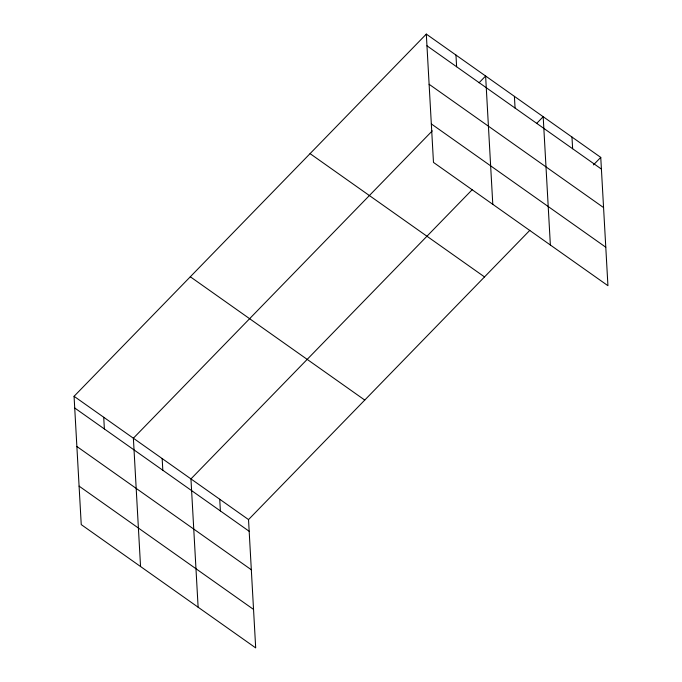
<?xml version="1.0" encoding="UTF-8"?>
<svg xmlns="http://www.w3.org/2000/svg" width="682" height="682" viewBox="0 0 682 682"><rect width="100%" height="100%" fill="white"/><g stroke="black" fill="none" stroke-linecap="round" stroke-linejoin="round"><path stroke-width="1.02" d="M529.846 230.311L248.521 519.59L255.69 647.9L81.243 524.611L74.065 396.302L426.31 34.1L600.757 157.389L607.935 285.698L433.479 162.41L426.31 34.1M432.252 130.893L133.382 438.219L140.552 566.529M479.045 82.786L485.618 76.017L492.796 204.327M472.276 189.622L190.951 478.909L198.121 607.21M536.615 123.468L543.187 116.707L550.365 245.008M593.451 164.908L600.757 157.389M426.958 45.796L601.413 169.085M429.114 84.278L603.561 207.567M431.331 123.928L605.778 247.216M310.071 153.629L484.518 276.918M190.304 276.773L364.759 400.07M74.065 396.302L248.521 519.59M74.722 407.998L249.169 531.287M76.87 446.48L251.326 569.768M79.086 486.13L253.542 609.418M571.976 137.048L572.633 148.744M514.407 96.358L515.063 108.054M455.968 55.063L456.616 66.759M219.732 499.25L220.388 510.946M162.163 458.56L162.819 470.256M103.724 417.265L104.38 428.961"/></g></svg>
